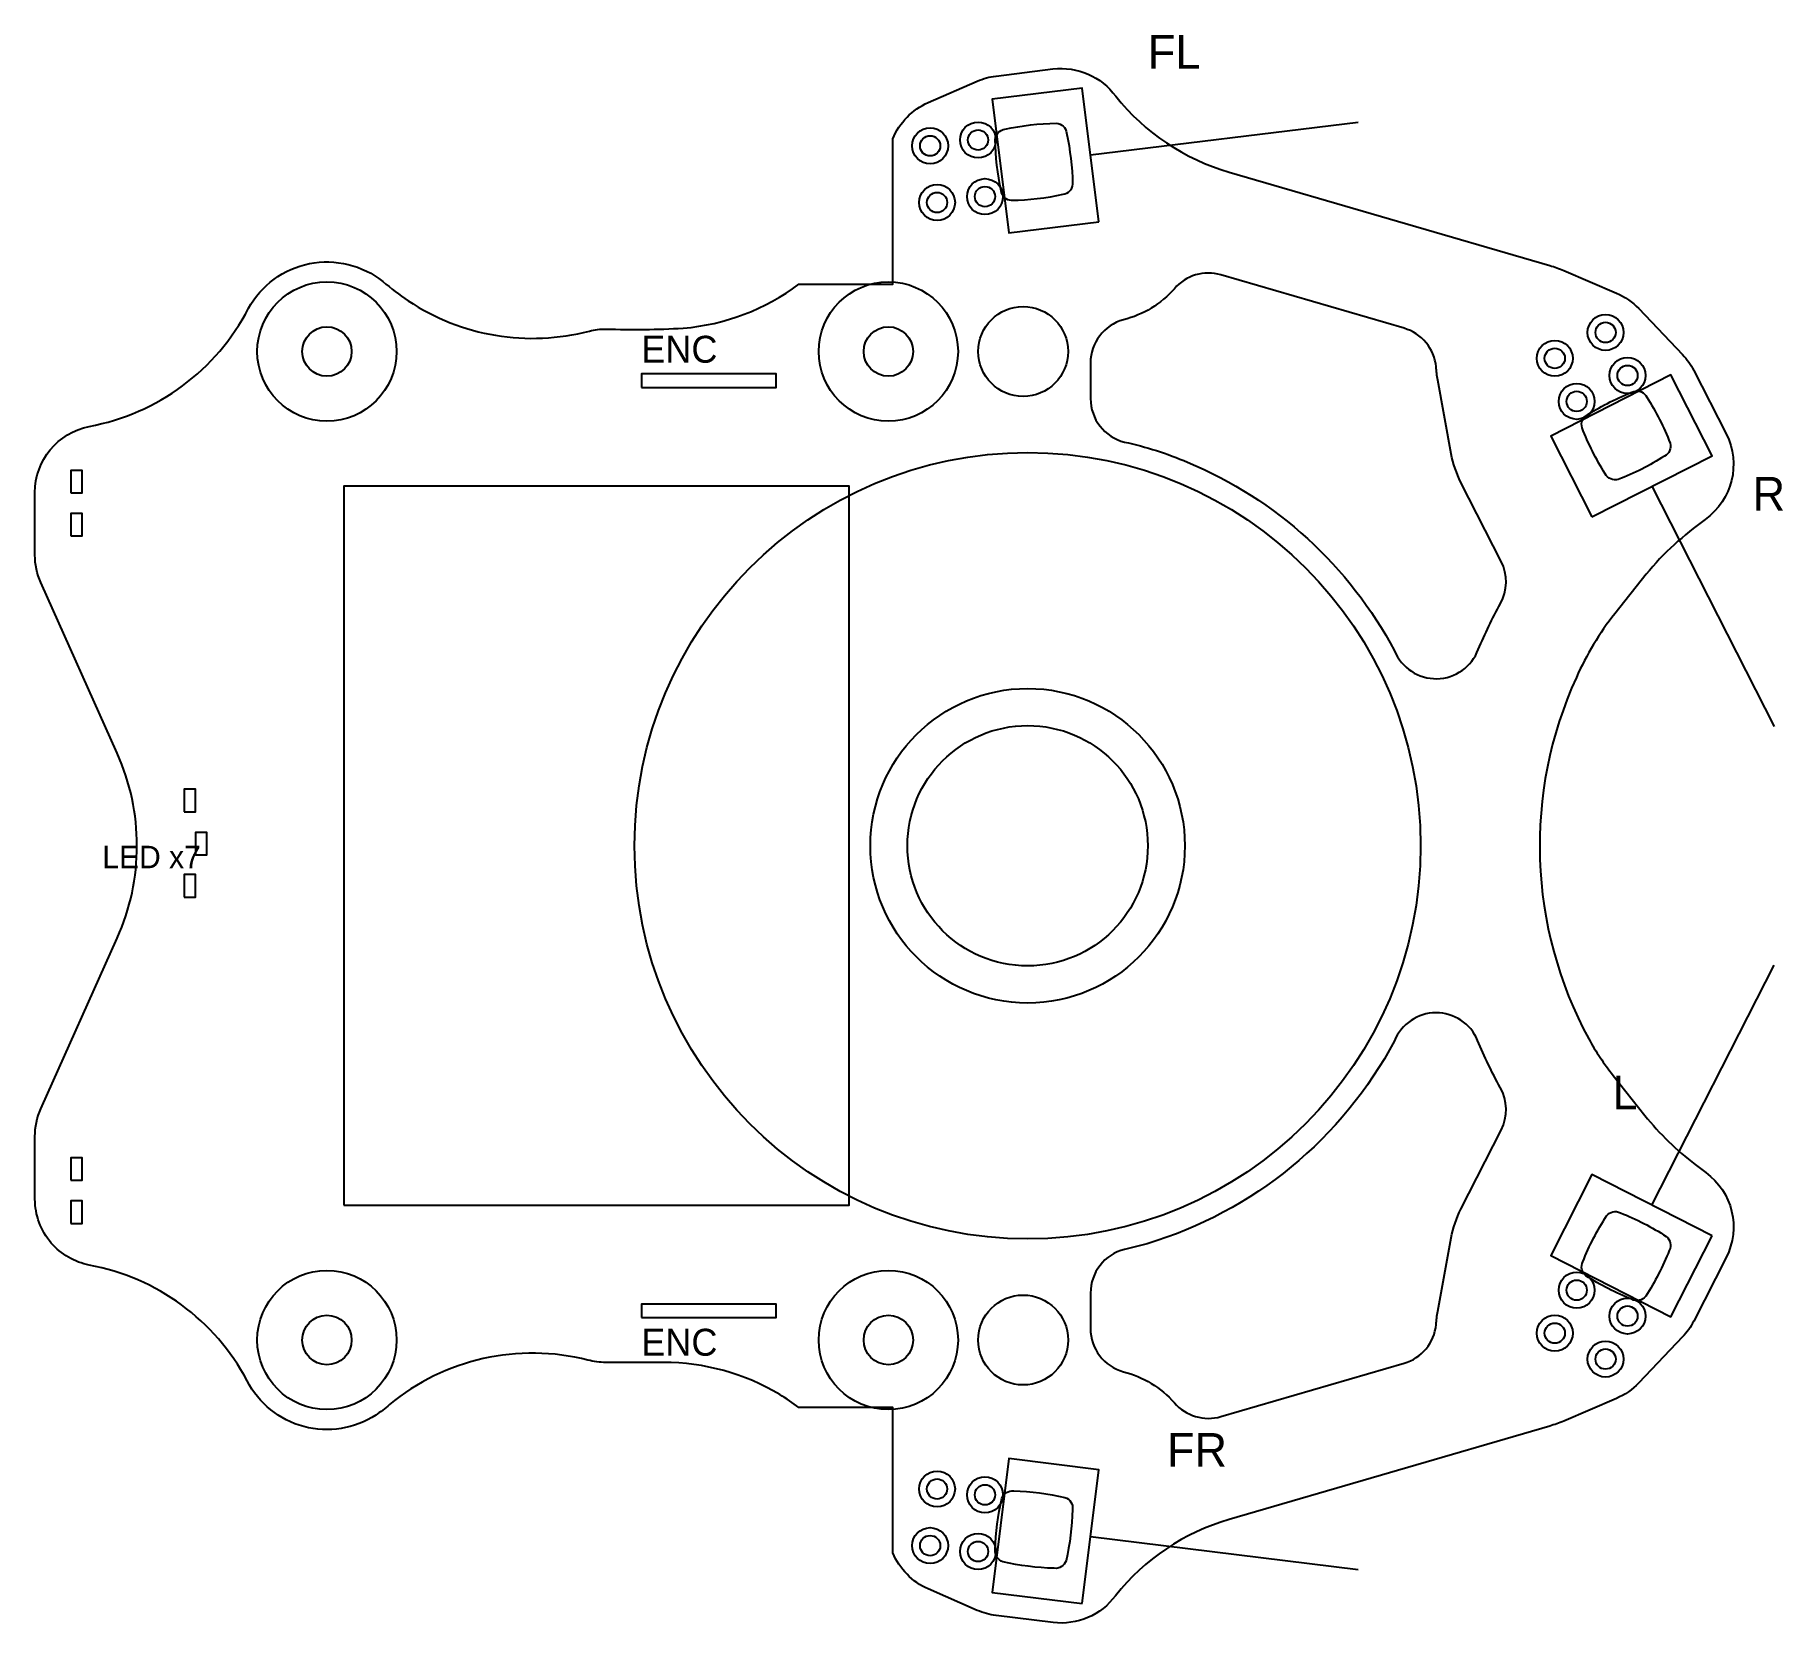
# Model space of a CAD drawing. Header units: millimetres. Extents: x -30 to 47.8, y -34.6 to 36.1.
import ezdxf

# ---------------------------------------------------------------- set-up
doc = ezdxf.new("R2010")
doc.units = ezdxf.units.MM
for name, color, linetype in [('HOLES', 1, 'Continuous'), ('OUTLINE', 7, 'Continuous'), ('REF', 8, 'Continuous')]:
    doc.layers.add(name, color=color, linetype=linetype)

msp = doc.modelspace()

# ---------------------------------------------------------------- linework, layer by layer
at = {"layer": 'HOLES'}
for centre in [(-17, 22), (8, 22), (-17, -22), (8, -22)]:
    msp.add_circle(centre, 1.1, dxfattribs=at)
at = {"layer": 'OUTLINE'}
for points in [[(23.174, 29.989), (37.449, 25.831, -0.02379), (38.078, 25.605), (40.421, 24.599, -0.101305), (41.409, 23.912), (43.361, 21.863, -0.072638), (43.863, 21.155), (45.302, 18.33, -0.370854), (44.375, 14.529, 0.025945), (42.987, 13.402, 0.039658), (41.744, 12.082), (40.34, 10.325, 0.061594), (38.635, 7.494, 0.236232), (39.189, -8.598, 0.040284), (40.266, -10.22), (41.682, -12.006, 0.059817), (43.928, -14.191, 0.008269), (44.396, -14.544, -0.368506), (45.302, -18.33), (43.863, -21.155, -0.072638), (43.361, -21.863), (41.409, -23.912, -0.10129), (40.421, -24.599), (38.073, -25.607, -0.023789), (37.445, -25.833), (23.173, -29.99, 0.156029), (18.111, -33.382, -0.270285), (15.334, -34.575), (12.793, -34.263, -0.072632), (11.956, -34.035), (9.772, -33.08, -0.194538), (8.2, -31.473), (8.2, -25), (4.02, -25, 0.017235), (3.161, -24.426, 0.136181), (-2.014, -23), (-4.58, -23, -0.066474), (-5.379, -22.893, 0.238692), (-14.221, -24.878, -0.030638), (-14.825, -25.343, -0.444798), (-20.55, -23.819, 0.228873), (-27.581, -18.667), (-27.58, -18.663, -0.170161), (-29.272, -17.683, -0.179844), (-30, -15.724), (-30, -12.94, -0.10551), (-29.739, -11.716), (-26.34, -4.114, 0.214471), (-26.34, 4.114), (-29.739, 11.716, -0.10551), (-30, 12.94), (-30, 15.724, -0.358023), (-27.583, 18.667, 0.231938), (-20.494, 23.923, -0.46554), (-14.508, 25.114, 0.024859), (-13.383, 24.26, 0.213574), (-5.309, 22.91, -0.061436), (-4.58, 23, 0.021906), (-1.138, 23.038, 0.140152), (4.02, 25), (8.2, 25), (8.2, 31.472, -0.194505), (9.772, 33.079), (11.956, 34.034, -0.072656), (12.793, 34.263), (15.328, 34.575, -0.271873), (18.124, 33.36, 0.154797)], [(15.933, 31.727, -0.049127), (16.203, 29.446, -0.357806), (15.766, 28.986, -0.049127), (13.484, 28.716, -0.357806), (13.025, 29.154, -0.049127), (12.754, 31.435, -0.357806), (13.192, 31.894, -0.049127), (15.474, 32.165, -0.357806)], [(30.959, 23.035), (22.807, 25.409, 0.2935), (20.734, 24.796, -0.153098), (18.468, 23.414, 0.337327), (17, 21.486), (17, 19.908, 0.344023), (18.514, 17.968, -0.048336), (21.324, 17.071, -0.173516), (30.537, 8.676, 0.681957), (34.266, 8.738, -0.025293), (35.25, 10.778, 0.249867), (35.285, 12.659), (33.494, 16.173, -0.071938), (33.062, 17.45), (32.463, 20.721, -0.029003), (32.39, 21.311, 0.306373)], [(39.14, 19.189, -0.049127), (41.192, 20.224, -0.357806), (41.773, 19.97, -0.049127), (42.808, 17.918, -0.357806), (42.553, 17.337, -0.049127), (40.502, 16.302, -0.357806), (39.921, 16.557, -0.049127), (38.886, 18.608, -0.357806)], [(22.807, -25.409), (30.959, -23.035, 0.306369), (32.39, -21.31, -0.029001), (32.463, -20.721), (33.062, -17.45, -0.071938), (33.494, -16.173), (35.286, -12.658, 0.252096), (35.243, -10.762, -0.026441), (34.236, -8.664, 0.667936), (30.537, -8.676, -0.200291), (19.523, -17.715), (18.514, -17.968, 0.344023), (17, -19.908), (17, -21.486, 0.337327), (18.468, -23.414, -0.152961), (20.734, -24.796, 0.293504)], [(41.101, -20.188, -0.049127), (39.058, -19.137, -0.357806), (38.922, -18.517, -0.049127), (39.973, -16.474, -0.357806), (40.593, -16.338, -0.049127), (42.636, -17.39, -0.357806), (42.772, -18.009, -0.049127), (41.72, -20.052, -0.357806)], [(16.201, -29.544, -0.049127), (15.912, -31.823, -0.357806), (15.376, -32.163, -0.049127), (13.096, -31.873, -0.357806), (12.757, -31.337, -0.049127), (13.046, -29.058, -0.357806), (13.582, -28.718, -0.049127), (15.861, -29.008, -0.357806)]]:
    msp.add_lwpolyline(points, format="xyb", close=True, dxfattribs=at)
msp.add_circle((14.2, 0), 7, dxfattribs=at)
at = {"layer": 'REF'}
for p, q in [((17, 30.75), (28.911, 32.212)), ((42, 16), (47.448, 5.308)), ((42, -16), (47.448, -5.308)), ((17, -30.75), (28.911, -32.212))]:
    msp.add_line(p, q, dxfattribs=at)
for points in [[(17.366, 27.772), (16.634, 33.728), (12.625, 33.235), (13.356, 27.28), (17.366, 27.772)], [(-3, 20.4), (3, 20.4), (3, 21), (-3, 21)], [(39.327, 14.638), (44.673, 17.362), (42.839, 20.962), (37.493, 18.238), (39.327, 14.638)], [(-28.4, 15.71), (-27.9, 15.71), (-27.9, 16.71), (-28.4, 16.71)], [(-16.25, -16), (6.25, -16), (6.25, 16), (-16.25, 16)], [(-28.4, 13.79), (-27.9, 13.79), (-27.9, 14.79), (-28.4, 14.79)], [(-23.35, 1.515), (-22.85, 1.515), (-22.85, 2.515), (-23.35, 2.515)], [(-22.85, -0.405), (-22.35, -0.405), (-22.35, 0.595), (-22.85, 0.595)], [(-23.35, -2.285), (-22.85, -2.285), (-22.85, -1.285), (-23.35, -1.285)], [(-28.4, -14.885), (-27.9, -14.885), (-27.9, -13.885), (-28.4, -13.885)], [(44.673, -17.362), (39.327, -14.638), (37.493, -18.238), (42.839, -20.962), (44.673, -17.362)], [(-28.4, -16.81), (-27.9, -16.81), (-27.9, -15.81), (-28.4, -15.81)], [(-3, -21), (3, -21), (3, -20.4), (-3, -20.4)], [(16.634, -33.728), (17.366, -27.772), (13.356, -27.28), (12.625, -33.235), (16.634, -33.728)]]:
    msp.add_lwpolyline(points, close=True, dxfattribs=at)
for centre, radius in [((9.858, 31.153), 0.8), ((11.992, 31.415), 0.8), ((9.858, 31.153), 0.45), ((11.992, 31.415), 0.45), ((12.301, 28.894), 0.8), ((10.167, 28.632), 0.8), ((10.167, 28.632), 0.45), ((12.301, 28.894), 0.45), ((-17, 22), 3.1), ((8, 22), 3.1), ((14, 22), 2), ((39.935, 22.849), 0.8), ((39.935, 22.849), 0.45), ((37.672, 21.696), 0.8), ((37.672, 21.696), 0.45), ((40.912, 20.934), 0.8), ((40.912, 20.934), 0.45), ((38.648, 19.78), 0.8), ((38.648, 19.78), 0.45), ((14.2, 0), 17.5), ((14.2, 0), 5.35), ((-17, -22), 3.1), ((8, -22), 3.1), ((38.648, -19.78), 0.8), ((38.648, -19.78), 0.45), ((14, -22), 2), ((40.912, -20.934), 0.8), ((37.672, -21.696), 0.8), ((40.912, -20.934), 0.45), ((37.672, -21.696), 0.45), ((39.935, -22.849), 0.8), ((39.935, -22.849), 0.45), ((10.167, -28.632), 0.8), ((10.167, -28.632), 0.45), ((12.301, -28.894), 0.8), ((12.301, -28.894), 0.45), ((9.858, -31.153), 0.8), ((9.858, -31.153), 0.45), ((11.992, -31.415), 0.8), ((11.992, -31.415), 0.45)]:
    msp.add_circle(centre, radius, dxfattribs=at)

# ---------------------------------------------------------------- texts
for s, height, p in [('FL', 1.5, (19.551, 34.59)), ('ENC', 1.2, (-3, 21.5)), ('R', 1.5, (46.48, 14.916)), ('LED x7', 1, (-27, -1)), ('L', 1.5, (40.243, -11.738)), ('ENC', 1.2, (-3, -22.7)), ('FR', 1.5, (20.404, -27.642))]:
    msp.add_text(s, height=height, dxfattribs=at).set_placement(p)

doc.saveas('drawing.dxf')
